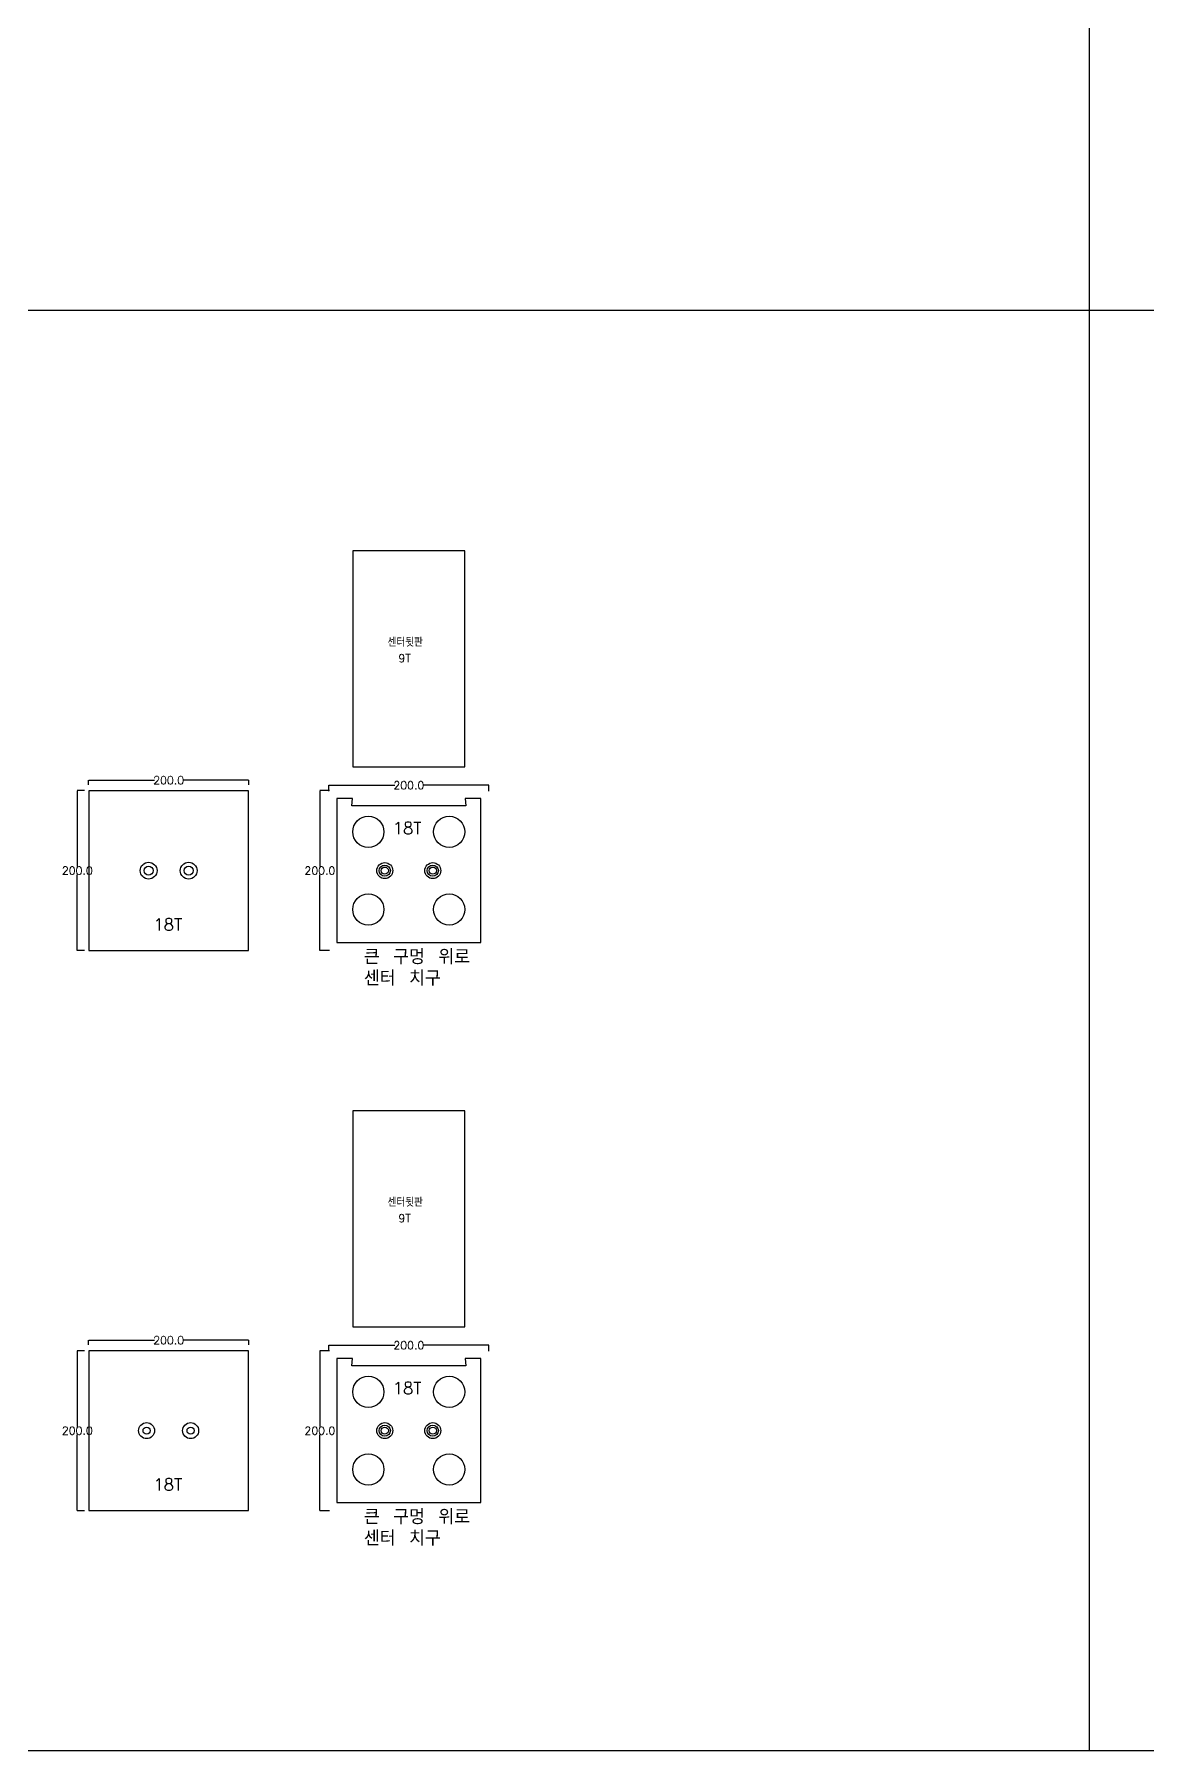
# Model space of a CAD drawing. Header units: millimetres. Extents: x 8462 to 28262, y 7372 to 16372.
# Drawn here: x 23645 to 25035, y 7372 to 9517 of the extents above; entities that cross this region are included whole.
import ezdxf

# ---------------------------------------------------------------- set-up
doc = ezdxf.new("R2010")
doc.units = ezdxf.units.MM
for name, color, linetype in [('TEXT', 7, 'Continuous'), ('볼트 구멍', 7, 'Continuous'), ('치구', 7, 'Continuous'), ('치수', 7, 'Continuous')]:
    doc.layers.add(name, color=color, linetype=linetype)
doc.styles.get("Standard").update_dxf_attribs({"font": 'txt.shx', "bigfont": 'whgtxt.shx'})
doc.dimstyles.get("Standard").update_dxf_attribs({"dimtxt": 7, "dimasz": 0.18, "dimexe": 0.18, "dimexo": 0.0625, "dimgap": 0.09, "dimtad": 0, "dimtih": 1, "dimtoh": 1, "dimdec": 1, "dimzin": 0, "dimdsep": 46, "dimtxsty": 'Standard', "dimcen": 0.09, "dimadec": 0, "dimazin": 0, "dimtfac": 1, "dimtdec": 1, "dimtofl": 0, "dimtmove": 0, "dimatfit": 3, "dimfxl": 0, "dimtolj": 1, "dimtzin": 0, "dimarcsym": 0})

# ---------------------------------------------------------------- blocks, each defined once
blk = doc.blocks.new('*D137')
at = {"layer": 'Defpoints', "color": 0}
for p in [(24013.3, 8571.8), (24001.2, 8371.8), (24013.3, 8371.8)]:
    blk.add_point(p, dxfattribs=at)
at = {"layer": '치수', "color": 0, "lineweight": -2}
for p, q in [((24013.2, 8571.8), (24001.1, 8571.8)), ((24001.2, 8571.6), (24001.2, 8476.9)), ((24001.2, 8372), (24001.2, 8466.7)), ((24013.2, 8371.8), (24001.1, 8371.8))]:
    blk.add_line(p, q, dxfattribs=at)
at = {"layer": '치수', "color": 0}
for points in [[(24001.2, 8571.6), (24001.3, 8571.6), (24001.2, 8571.8)], [(24001.2, 8372), (24001.3, 8372), (24001.2, 8371.8)]]:
    blk.add_solid(points, dxfattribs=at)
at = {"layer": '치수', "color": 0, "insert": (24001.2, 8471.8), "char_height": 10, "attachment_point": 5}
blk.add_mtext('\\A1;200.0', dxfattribs=at)
blk = doc.blocks.new('*D141')
at = {"layer": 'Defpoints', "color": 0}
for p in [(23707.1, 8571.8), (23698.2, 8371.8), (23707.1, 8371.8)]:
    blk.add_point(p, dxfattribs=at)
at = {"layer": '치수', "color": 0, "lineweight": -2}
for p, q in [((23707.1, 8571.8), (23698, 8571.8)), ((23698.2, 8571.6), (23698.2, 8476.9)), ((23698.2, 8372), (23698.2, 8466.7)), ((23707.1, 8371.8), (23698, 8371.8))]:
    blk.add_line(p, q, dxfattribs=at)
at = {"layer": '치수', "color": 0}
for points in [[(23698.2, 8571.6), (23698.3, 8571.6), (23698.2, 8571.8)], [(23698.2, 8372), (23698.3, 8372), (23698.2, 8371.8)]]:
    blk.add_solid(points, dxfattribs=at)
at = {"layer": '치수', "color": 0, "insert": (23698.2, 8471.8), "char_height": 10, "attachment_point": 5}
blk.add_mtext('\\A1;200.0', dxfattribs=at)
blk = doc.blocks.new('*D145')
at = {"layer": 'Defpoints', "color": 0}
for p in [(23712.3, 7878.9), (23912.3, 7884.8), (23912.3, 7878.9)]:
    blk.add_point(p, dxfattribs=at)
at = {"layer": '치수', "color": 0, "lineweight": -2}
for p, q in [((23712.3, 7879), (23712.3, 7885)), ((23712.4, 7884.8), (23794.7, 7884.8)), ((23912.1, 7884.8), (23829.9, 7884.8)), ((23912.3, 7879), (23912.3, 7885))]:
    blk.add_line(p, q, dxfattribs=at)
at = {"layer": '치수', "color": 0}
for points in [[(23712.4, 7884.8), (23712.4, 7884.8), (23712.3, 7884.8)], [(23912.1, 7884.8), (23912.1, 7884.8), (23912.3, 7884.8)]]:
    blk.add_solid(points, dxfattribs=at)
at = {"layer": '치수', "color": 0, "insert": (23812.3, 7884.8), "char_height": 10, "attachment_point": 5}
blk.add_mtext('\\A1;200.0', dxfattribs=at)
blk = doc.blocks.new('*D159')
at = {"layer": 'Defpoints', "color": 0}
for p in [(23707.1, 7871.8), (23698.2, 7671.8), (23707.1, 7671.8)]:
    blk.add_point(p, dxfattribs=at)
at = {"layer": '치수', "color": 0, "lineweight": -2}
for p, q in [((23707.1, 7871.8), (23698, 7871.8)), ((23698.2, 7871.6), (23698.2, 7776.9)), ((23698.2, 7672), (23698.2, 7766.7)), ((23707.1, 7671.8), (23698, 7671.8))]:
    blk.add_line(p, q, dxfattribs=at)
at = {"layer": '치수', "color": 0}
for points in [[(23698.2, 7871.6), (23698.3, 7871.6), (23698.2, 7871.8)], [(23698.2, 7672), (23698.3, 7672), (23698.2, 7671.8)]]:
    blk.add_solid(points, dxfattribs=at)
at = {"layer": '치수', "color": 0, "insert": (23698.2, 7771.8), "char_height": 10, "attachment_point": 5}
blk.add_mtext('\\A1;200.0', dxfattribs=at)
blk = doc.blocks.new('*D165')
at = {"layer": 'Defpoints', "color": 0}
for p in [(24212.3, 7878.5), (24012.3, 7871.1), (24212.3, 7871.1)]:
    blk.add_point(p, dxfattribs=at)
at = {"layer": '치수', "color": 0, "lineweight": -2}
for p, q in [((24012.3, 7871.2), (24012.3, 7878.7)), ((24012.4, 7878.5), (24094.7, 7878.5)), ((24212.1, 7878.5), (24129.9, 7878.5)), ((24212.3, 7871.2), (24212.3, 7878.7))]:
    blk.add_line(p, q, dxfattribs=at)
at = {"layer": '치수', "color": 0}
for points in [[(24012.4, 7878.6), (24012.4, 7878.5), (24012.3, 7878.5)], [(24212.1, 7878.6), (24212.1, 7878.5), (24212.3, 7878.5)]]:
    blk.add_solid(points, dxfattribs=at)
at = {"layer": '치수', "color": 0, "insert": (24112.3, 7878.5), "char_height": 10, "attachment_point": 5}
blk.add_mtext('\\A1;200.0', dxfattribs=at)
blk = doc.blocks.new('*D166')
at = {"layer": 'Defpoints', "color": 0}
for p in [(24013.3, 7871.8), (24001.2, 7671.8), (24013.3, 7671.8)]:
    blk.add_point(p, dxfattribs=at)
at = {"layer": '치수', "color": 0, "lineweight": -2}
for p, q in [((24013.2, 7871.8), (24001.1, 7871.8)), ((24001.2, 7871.6), (24001.2, 7776.9)), ((24001.2, 7672), (24001.2, 7766.7)), ((24013.2, 7671.8), (24001.1, 7671.8))]:
    blk.add_line(p, q, dxfattribs=at)
at = {"layer": '치수', "color": 0}
for points in [[(24001.2, 7871.6), (24001.3, 7871.6), (24001.2, 7871.8)], [(24001.2, 7672), (24001.3, 7672), (24001.2, 7671.8)]]:
    blk.add_solid(points, dxfattribs=at)
at = {"layer": '치수', "color": 0, "insert": (24001.2, 7771.8), "char_height": 10, "attachment_point": 5}
blk.add_mtext('\\A1;200.0', dxfattribs=at)
blk = doc.blocks.new('*D167')
at = {"layer": 'Defpoints', "color": 0}
for p in [(23912.3, 8584.8), (23712.3, 8578.9), (23912.3, 8578.9)]:
    blk.add_point(p, dxfattribs=at)
at = {"layer": '치수', "color": 0, "lineweight": -2}
for p, q in [((23712.3, 8579), (23712.3, 8585)), ((23712.4, 8584.8), (23794.7, 8584.8)), ((23912.1, 8584.8), (23829.9, 8584.8)), ((23912.3, 8579), (23912.3, 8585))]:
    blk.add_line(p, q, dxfattribs=at)
at = {"layer": '치수', "color": 0}
for points in [[(23712.4, 8584.8), (23712.4, 8584.8), (23712.3, 8584.8)], [(23912.1, 8584.8), (23912.1, 8584.8), (23912.3, 8584.8)]]:
    blk.add_solid(points, dxfattribs=at)
at = {"layer": '치수', "color": 0, "insert": (23812.3, 8584.8), "char_height": 10, "attachment_point": 5}
blk.add_mtext('\\A1;200.0', dxfattribs=at)
blk = doc.blocks.new('*D176')
at = {"layer": 'Defpoints', "color": 0}
for p in [(24012.3, 8571.1), (24212.3, 8578.5), (24212.3, 8571.1)]:
    blk.add_point(p, dxfattribs=at)
at = {"layer": '치수', "color": 0, "lineweight": -2}
for p, q in [((24012.3, 8571.2), (24012.3, 8578.7)), ((24012.4, 8578.5), (24094.7, 8578.5)), ((24212.1, 8578.5), (24129.9, 8578.5)), ((24212.3, 8571.2), (24212.3, 8578.7))]:
    blk.add_line(p, q, dxfattribs=at)
at = {"layer": '치수', "color": 0}
for points in [[(24012.4, 8578.6), (24012.4, 8578.5), (24012.3, 8578.5)], [(24212.1, 8578.6), (24212.1, 8578.5), (24212.3, 8578.5)]]:
    blk.add_solid(points, dxfattribs=at)
at = {"layer": '치수', "color": 0, "insert": (24112.3, 8578.5), "char_height": 10, "attachment_point": 5}
blk.add_mtext('\\A1;200.0', dxfattribs=at)

msp = doc.modelspace()

# ---------------------------------------------------------------- linework, layer by layer
at = {"color": 6}
for p, q in [((24962.267, 16371.825), (24962.267, 7371.825)), ((28262.267, 9171.825), (8462.267, 9171.825)), ((28262.267, 7371.825), (8462.267, 7371.825))]:
    msp.add_line(p, q, dxfattribs=at)
at = {"layer": '볼트 구멍', "color": 6}
for centre, radius in [((23787.267, 8471.825), 10.5), ((23837.267, 8471.825), 10.5), ((24082.267, 8471.825), 7), ((24142.267, 8471.825), 7), ((23784.767, 7771.825), 10), ((23839.767, 7771.825), 10), ((24082.267, 7771.825), 7), ((24142.267, 7771.825), 7)]:
    msp.add_circle(centre, radius, dxfattribs=at)
at = {"layer": '볼트 구멍', "color": 3}
for centre, radius in [((23787.267, 8471.825), 5.5), ((23837.267, 8471.825), 5.5), ((24082.267, 8471.825), 4.5), ((24142.267, 8471.825), 4.5), ((23784.767, 7771.825), 4.5), ((23839.767, 7771.825), 4.5), ((24082.267, 7771.825), 4.5), ((24142.267, 7771.825), 4.5)]:
    msp.add_circle(centre, radius, dxfattribs=at)
at = {"layer": '볼트 구멍', "color": 1}
for centre in [(24082.267, 8471.825), (24142.267, 8471.825), (24082.267, 7771.825), (24142.267, 7771.825)]:
    msp.add_circle(centre, 10, dxfattribs=at)
at = {"layer": '치구', "color": 1}
for points in [[(24042.267, 8601.628), (24182.267, 8601.628), (24182.267, 8871.628), (24042.267, 8871.628)], [(24042.267, 7901.628), (24182.267, 7901.628), (24182.267, 8171.628), (24042.267, 8171.628)]]:
    msp.add_lwpolyline(points, close=True, dxfattribs=at)
at = {"layer": '치구'}
for points in [[(23712.517, 8571.575), (23712.517, 8372.075), (23912.017, 8372.075), (23912.017, 8571.575)], [(24042.017, 8561.825), (24022.267, 8561.825), (24022.267, 8381.825), (24202.267, 8381.825), (24202.267, 8561.825), (24182.517, 8561.825), (24183.517, 8552.825), (24041.017, 8552.825)], [(23712.517, 7871.575), (23712.517, 7672.075), (23912.017, 7672.075), (23912.017, 7871.575)], [(24042.017, 7861.825), (24022.267, 7861.825), (24022.267, 7681.825), (24202.267, 7681.825), (24202.267, 7861.825), (24182.517, 7861.825), (24183.517, 7852.825), (24041.017, 7852.825)]]:
    msp.add_lwpolyline(points, close=True, dxfattribs=at)
for centre in [(24061.767, 8520.325), (24162.767, 8520.325), (24061.767, 8423.325), (24162.767, 8423.325), (24061.767, 7820.325), (24162.767, 7820.325), (24061.767, 7723.325), (24162.767, 7723.325)]:
    msp.add_circle(centre, 19.5, dxfattribs=at)

# ---------------------------------------------------------------- texts
at = {"layer": 'TEXT', "color": 1}
for s, height, p in [('센터뒷판', 10, (24085.662, 8751.915)), ('9T', 10, (24099.34, 8732.358)), ('18T', 15, (24092.132, 8517.597)), ('18T', 15, (23793.279, 8397.027)), ('센터뒷판', 10, (24085.662, 8051.915)), ('9T', 10, (24099.34, 8032.358)), ('18T', 15, (24092.132, 7817.597)), ('18T', 15, (23793.279, 7697.027))]:
    msp.add_text(s, height=height, dxfattribs=at).set_placement(p)
at = {"layer": 'TEXT', "color": 1, "linetype": 'Continuous'}
for s, p in [('큰 구멍 위로 ', (24056.169, 8354.754)), ('센터 치구', (24056.169, 8327.968)), ('큰 구멍 위로 ', (24056.169, 7654.754)), ('센터 치구', (24056.169, 7627.968))]:
    msp.add_text(s, height=18.75, dxfattribs=at).set_placement(p)

# ---------------------------------------------------------------- dimensions: what is measured, and where the dimension line sits
at = {"layer": '치수', "color": 4}
for base, p1, p2, picture, middle in [((23912.267, 8584.815), (23712.267, 8578.932), (23912.267, 8578.932), '*D167', (23812.267, 8584.815)), ((24212.267, 8578.547), (24012.267, 8571.15), (24212.267, 8571.15), '*D176', (24112.267, 8578.547)), ((23912.267, 7884.815), (23712.267, 7878.932), (23912.267, 7878.932), '*D145', (23812.267, 7884.815)), ((24212.267, 7878.547), (24012.267, 7871.15), (24212.267, 7871.15), '*D165', (24112.267, 7878.547))]:
    dim = msp.add_linear_dim(base=base, p1=p1, p2=p2, dimstyle='Standard', override={"dimtxt": 10}, dxfattribs=at)
    dim.commit()
    dim.dimension.update_dxf_attribs({"geometry": picture, "text_midpoint": middle})
for base, p1, p2, picture, middle in [((23698.221, 8371.825), (23707.126, 8571.825), (23707.126, 8371.825), '*D141', (23698.221, 8471.825)), ((24001.237, 8371.825), (24013.307, 8571.825), (24013.307, 8371.825), '*D137', (24001.237, 8471.825)), ((23698.221, 7671.825), (23707.126, 7871.825), (23707.126, 7671.825), '*D159', (23698.221, 7771.825)), ((24001.237, 7671.825), (24013.307, 7871.825), (24013.307, 7671.825), '*D166', (24001.237, 7771.825))]:
    dim = msp.add_linear_dim(base=base, p1=p1, p2=p2, angle=90, dimstyle='Standard', override={"dimtxt": 10}, dxfattribs=at)
    dim.commit()
    dim.dimension.update_dxf_attribs({"geometry": picture, "text_midpoint": middle})

doc.saveas('drawing.dxf')
